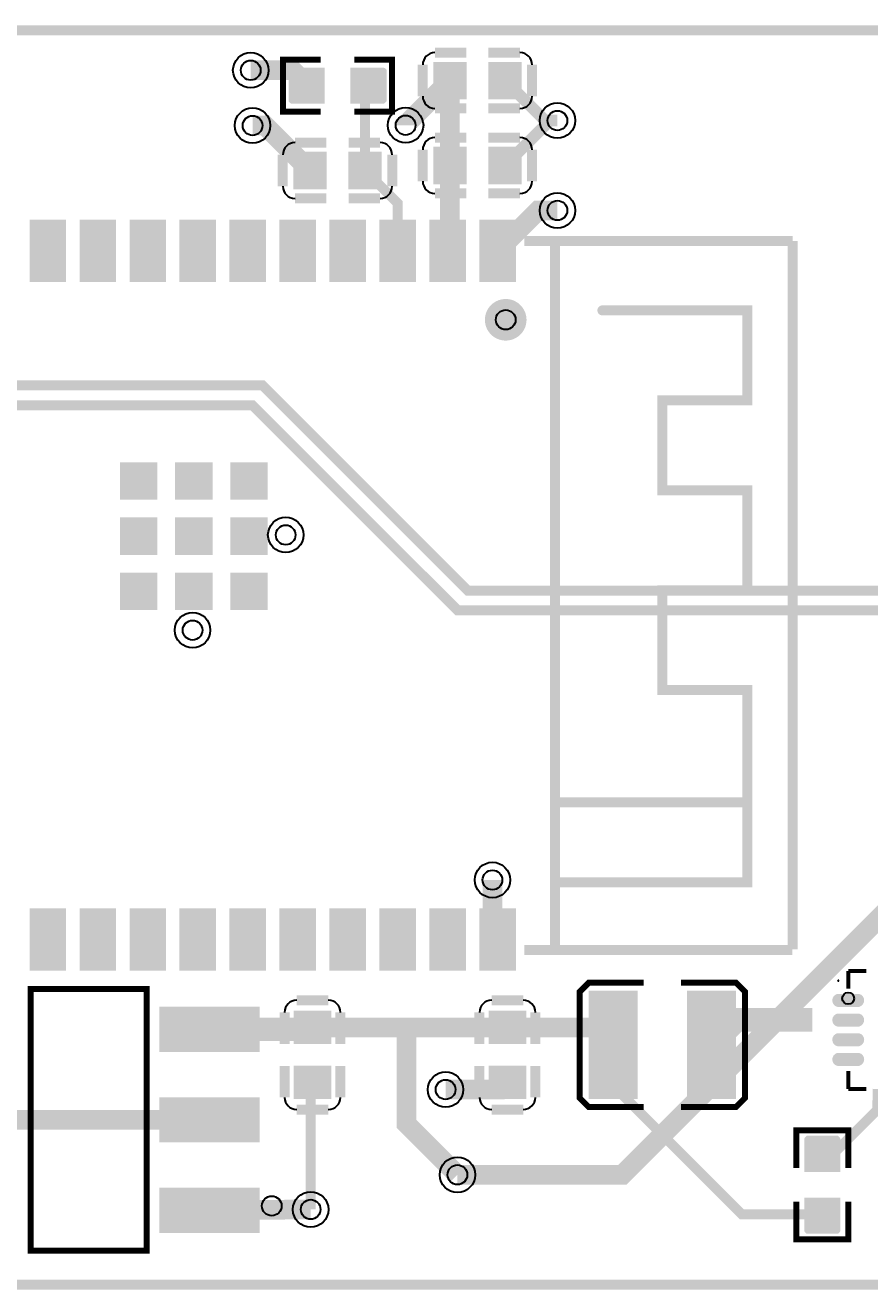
# Model space of a CAD drawing. Header units: millimetres. Extents: x -76.5 to 8, y -21.3 to 10.8.
# Drawn here: x -33.16 to -11.7, y -21.34 to 10.8 of the extents above; entities that cross this region are included whole.
import ezdxf

# ---------------------------------------------------------------- set-up
doc = ezdxf.new("R2010")
doc.units = ezdxf.units.MM
for name, color, linetype, true_color in [('BoardOutLine', 7, 'Continuous', 0xff00ff), ('BottomLayer', 7, 'Continuous', 0x0000ff), ('Document', 7, 'Continuous', 0xffffff), ('Hole', 7, 'Continuous', 0x222222), ('Multi-Layer', 7, 'Continuous', 0xc0c0c0), ('TopLayer', 7, 'Continuous', 0xff0000), ('TopPasteMaskLayer', 7, 'Continuous', 0x808080), ('TopSilkLayer', 7, 'Continuous', 0xffcc00), ('TopSolderMaskLayer', 7, 'Continuous', 0x800080)]:
    doc.layers.add(name, color=color, linetype=linetype, true_color=true_color)

msp = doc.modelspace()

# ---------------------------------------------------------------- hatches: boundary and pattern name
at = {"layer": 'Document'}
msp.add_hatch(color=256, dxfattribs=at).paths.add_polyline_path([(-14.685, 3.549), (-14.686, 3.566), (-14.689, 3.582), (-14.695, 3.598), (-14.702, 3.613), (-14.711, 3.626), (-14.722, 3.639), (-14.735, 3.65), (-14.748, 3.659), (-14.763, 3.666), (-14.779, 3.672), (-14.795, 3.675), (-14.812, 3.676), (-18.495, 3.676), (-18.512, 3.675), (-18.528, 3.672), (-18.544, 3.666), (-18.558, 3.659), (-18.572, 3.65), (-18.585, 3.639), (-18.596, 3.626), (-18.605, 3.613), (-18.612, 3.598), (-18.618, 3.582), (-18.621, 3.566), (-18.622, 3.549), (-18.621, 3.532), (-18.618, 3.516), (-18.612, 3.5), (-18.605, 3.486), (-18.596, 3.472), (-18.585, 3.459), (-18.572, 3.448), (-18.558, 3.439), (-18.544, 3.432), (-18.528, 3.426), (-18.512, 3.423), (-18.495, 3.422), (-14.939, 3.422), (-14.939, 1.39), (-16.971, 1.39), (-16.988, 1.389), (-17.004, 1.386), (-17.02, 1.38), (-17.034, 1.373), (-17.048, 1.364), (-17.061, 1.353), (-17.072, 1.34), (-17.081, 1.327), (-17.088, 1.312), (-17.094, 1.296), (-17.097, 1.28), (-17.098, 1.263), (-17.098, -1.023), (-17.097, -1.04), (-17.094, -1.056), (-17.088, -1.072), (-17.081, -1.086), (-17.072, -1.1), (-17.061, -1.113), (-17.048, -1.124), (-17.034, -1.133), (-17.02, -1.14), (-17.004, -1.146), (-16.988, -1.149), (-16.971, -1.15), (-14.939, -1.15), (-14.939, -3.436), (-16.971, -3.436), (-16.988, -3.437), (-17.004, -3.44), (-17.02, -3.446), (-17.034, -3.453), (-17.048, -3.462), (-17.061, -3.473), (-17.072, -3.486), (-17.081, -3.499), (-17.088, -3.514), (-17.094, -3.53), (-17.097, -3.546), (-17.098, -3.563), (-17.098, -6.103), (-17.097, -6.12), (-17.094, -6.136), (-17.088, -6.152), (-17.081, -6.166), (-17.072, -6.18), (-17.061, -6.193), (-17.048, -6.204), (-17.034, -6.213), (-17.02, -6.22), (-17.004, -6.226), (-16.988, -6.229), (-16.971, -6.23), (-14.939, -6.23), (-14.939, -8.752), (-14.939, -8.828), (-19.697, -8.828), (-19.713, -8.829), (-19.729, -8.832), (-19.745, -8.838), (-19.76, -8.845), (-19.774, -8.854), (-19.786, -8.865), (-19.797, -8.878), (-19.807, -8.892), (-19.814, -8.907), (-19.819, -8.922), (-19.822, -8.939), (-19.824, -8.955), (-19.822, -8.972), (-19.819, -8.988), (-19.814, -9.004), (-19.807, -9.019), (-19.797, -9.032), (-19.786, -9.045), (-19.774, -9.056), (-19.76, -9.065), (-19.745, -9.072), (-19.729, -9.078), (-19.713, -9.081), (-19.697, -9.082), (-14.939, -9.082), (-14.939, -10.86), (-19.697, -10.86), (-19.713, -10.861), (-19.729, -10.864), (-19.745, -10.87), (-19.76, -10.877), (-19.774, -10.886), (-19.786, -10.897), (-19.797, -10.91), (-19.807, -10.924), (-19.814, -10.939), (-19.819, -10.954), (-19.822, -10.971), (-19.824, -10.987), (-19.822, -11.004), (-19.819, -11.02), (-19.814, -11.036), (-19.807, -11.051), (-19.797, -11.064), (-19.786, -11.077), (-19.774, -11.088), (-19.76, -11.097), (-19.745, -11.104), (-19.729, -11.11), (-19.713, -11.113), (-19.697, -11.114), (-14.812, -11.114), (-14.795, -11.113), (-14.779, -11.11), (-14.763, -11.104), (-14.748, -11.097), (-14.735, -11.088), (-14.722, -11.077), (-14.711, -11.064), (-14.702, -11.051), (-14.695, -11.036), (-14.689, -11.02), (-14.686, -11.004), (-14.685, -10.987), (-14.685, -8.955), (-14.685, -8.752), (-14.685, -6.103), (-14.686, -6.086), (-14.689, -6.07), (-14.695, -6.054), (-14.702, -6.039), (-14.711, -6.026), (-14.722, -6.013), (-14.735, -6.002), (-14.748, -5.993), (-14.763, -5.986), (-14.779, -5.98), (-14.795, -5.977), (-14.812, -5.976), (-16.844, -5.976), (-16.844, -3.69), (-14.812, -3.69), (-14.795, -3.689), (-14.779, -3.686), (-14.763, -3.68), (-14.748, -3.673), (-14.735, -3.664), (-14.722, -3.653), (-14.711, -3.64), (-14.702, -3.626), (-14.695, -3.612), (-14.689, -3.596), (-14.686, -3.58), (-14.685, -3.563), (-14.685, -1.023), (-14.686, -1.006), (-14.689, -0.99), (-14.695, -0.974), (-14.702, -0.959), (-14.711, -0.946), (-14.722, -0.933), (-14.735, -0.922), (-14.748, -0.913), (-14.763, -0.906), (-14.779, -0.9), (-14.795, -0.897), (-14.812, -0.896), (-16.844, -0.896), (-16.844, 1.136), (-14.812, 1.136), (-14.795, 1.137), (-14.779, 1.14), (-14.763, 1.146), (-14.748, 1.153), (-14.735, 1.162), (-14.722, 1.173), (-14.711, 1.186), (-14.702, 1.2), (-14.695, 1.214), (-14.689, 1.23), (-14.686, 1.246), (-14.685, 1.263)])
at = {"layer": 'TopLayer'}
for points in [[(-25.576, 8.832), (-25.576, 9.696), (-26.382, 9.696), (-26.382, 8.832)], [(-24.876, 8.832), (-24.876, 9.696), (-24.069, 9.696), (-24.069, 8.832)], [(-21.97, 8.941), (-22.77, 8.941), (-22.77, 9.841), (-21.97, 9.841)], [(-20.57, 8.941), (-21.37, 8.941), (-21.37, 9.841), (-20.57, 9.841)], [(-26.326, 7.555), (-25.526, 7.555), (-25.526, 6.655), (-26.326, 6.655)], [(-24.926, 7.555), (-24.126, 7.555), (-24.126, 6.655), (-24.926, 6.655)], [(-22.77, 7.682), (-21.97, 7.682), (-21.97, 6.782), (-22.77, 6.782)], [(-21.37, 7.682), (-20.57, 7.682), (-20.57, 6.782), (-21.37, 6.782)], [(-32.137, 5.81), (-32.137, 4.31), (-33.037, 4.31), (-33.037, 5.81)], [(-30.867, 5.81), (-30.867, 4.31), (-31.767, 4.31), (-31.767, 5.81)], [(-29.597, 5.81), (-29.597, 4.31), (-30.497, 4.31), (-30.497, 5.81)], [(-28.327, 5.81), (-28.327, 4.31), (-29.227, 4.31), (-29.227, 5.81)], [(-27.057, 5.81), (-27.057, 4.31), (-27.957, 4.31), (-27.957, 5.81)], [(-25.787, 5.81), (-25.787, 4.31), (-26.687, 4.31), (-26.687, 5.81)], [(-24.517, 5.81), (-24.517, 4.31), (-25.417, 4.31), (-25.417, 5.81)], [(-23.247, 5.81), (-23.247, 4.31), (-24.147, 4.31), (-24.147, 5.81)], [(-21.977, 5.81), (-21.977, 4.31), (-22.877, 4.31), (-22.877, 5.81)], [(-20.707, 5.81), (-20.707, 4.31), (-21.607, 4.31), (-21.607, 5.81)], [(-30.727, -0.34), (-29.827, -0.34), (-29.827, -1.24), (-30.727, -1.24)], [(-29.327, -0.34), (-28.427, -0.34), (-28.427, -1.24), (-29.327, -1.24)], [(-27.927, -0.34), (-27.027, -0.34), (-27.027, -1.24), (-27.927, -1.24)], [(-30.727, -1.74), (-29.827, -1.74), (-29.827, -2.64), (-30.727, -2.64)], [(-29.327, -1.74), (-28.427, -1.74), (-28.427, -2.64), (-29.327, -2.64)], [(-27.927, -1.74), (-27.027, -1.74), (-27.027, -2.64), (-27.927, -2.64)], [(-30.727, -3.14), (-29.827, -3.14), (-29.827, -4.04), (-30.727, -4.04)], [(-29.327, -3.14), (-28.427, -3.14), (-28.427, -4.04), (-29.327, -4.04)], [(-27.927, -3.14), (-27.027, -3.14), (-27.027, -4.04), (-27.927, -4.04)], [(-33.037, -13.19), (-33.037, -11.69), (-32.137, -11.69), (-32.137, -13.19)], [(-31.767, -13.19), (-31.767, -11.69), (-30.867, -11.69), (-30.867, -13.19)], [(-30.497, -13.19), (-30.497, -11.69), (-29.597, -11.69), (-29.597, -13.19)], [(-29.227, -13.19), (-29.227, -11.69), (-28.327, -11.69), (-28.327, -13.19)], [(-27.957, -13.19), (-27.957, -11.69), (-27.057, -11.69), (-27.057, -13.19)], [(-26.687, -13.19), (-26.687, -11.69), (-25.787, -11.69), (-25.787, -13.19)], [(-25.417, -13.19), (-25.417, -11.69), (-24.517, -11.69), (-24.517, -13.19)], [(-24.147, -13.19), (-24.147, -11.69), (-23.247, -11.69), (-23.247, -13.19)], [(-22.877, -13.19), (-22.877, -11.69), (-21.977, -11.69), (-21.977, -13.19)], [(-21.607, -13.19), (-21.607, -11.69), (-20.707, -11.69), (-20.707, -13.19)], [(-17.621, -16.47), (-18.821, -16.47), (-18.821, -13.77), (-17.621, -13.77)], [(-15.121, -16.47), (-16.321, -16.47), (-16.321, -13.77), (-15.121, -13.77)], [(-12.508, -14.129, -0.785398), (-12.508, -13.849), (-11.988, -13.849, -0.785398), (-11.988, -14.129)], [(-29.729, -14.175), (-27.229, -14.175), (-27.229, -15.275), (-29.729, -15.275)], [(-26.311, -15.074), (-26.311, -14.274), (-25.411, -14.274), (-25.411, -15.074)], [(-21.358, -15.074), (-21.358, -14.274), (-20.458, -14.274), (-20.458, -15.074)], [(-12.508, -14.629, -0.785398), (-12.508, -14.349), (-11.988, -14.349, -0.785398), (-11.988, -14.629)], [(-12.508, -15.129, -0.785398), (-12.508, -14.849), (-11.988, -14.849, -0.785398), (-11.988, -15.129)], [(-12.508, -15.629, -0.785398), (-12.508, -15.349), (-11.988, -15.349, -0.785398), (-11.988, -15.629)], [(-26.311, -16.474), (-26.311, -15.674), (-25.411, -15.674), (-25.411, -16.474)], [(-21.358, -16.474), (-21.358, -15.674), (-20.458, -15.674), (-20.458, -16.474)], [(-29.729, -16.475), (-27.229, -16.475), (-27.229, -17.575), (-29.729, -17.575)], [(-12.475, -18.326), (-13.339, -18.326), (-13.339, -17.519), (-12.475, -17.519)], [(-29.729, -18.775), (-27.229, -18.775), (-27.229, -19.875), (-29.729, -19.875)], [(-12.475, -19.026), (-13.339, -19.026), (-13.339, -19.832), (-12.475, -19.832)]]:
    msp.add_hatch(color=256, dxfattribs=at).paths.add_polyline_path(points)
at = {"layer": 'TopPasteMaskLayer'}
for points in [[(-26.421, 8.814), (-25.621, 8.814), (-25.571, 8.864), (-25.571, 9.092), (-25.941, 9.092), (-25.941, 9.422), (-25.571, 9.422), (-25.571, 9.664), (-25.621, 9.714), (-26.421, 9.714), (-26.471, 9.664), (-26.471, 8.864)], [(-24.031, 9.714), (-24.831, 9.714), (-24.881, 9.664), (-24.881, 9.436), (-24.511, 9.436), (-24.511, 9.106), (-24.881, 9.106), (-24.881, 8.864), (-24.831, 8.814), (-24.031, 8.814), (-23.981, 8.864), (-23.981, 9.664)], [(-21.97, 8.941), (-22.77, 8.941), (-22.77, 9.841), (-21.97, 9.841)], [(-20.57, 8.941), (-21.37, 8.941), (-21.37, 9.841), (-20.57, 9.841)], [(-26.326, 7.555), (-25.526, 7.555), (-25.526, 6.655), (-26.326, 6.655)], [(-24.926, 7.555), (-24.126, 7.555), (-24.126, 6.655), (-24.926, 6.655)], [(-22.77, 7.682), (-21.97, 7.682), (-21.97, 6.782), (-22.77, 6.782)], [(-21.37, 7.682), (-20.57, 7.682), (-20.57, 6.782), (-21.37, 6.782)], [(-32.137, 5.81), (-32.137, 4.31), (-33.037, 4.31), (-33.037, 5.81)], [(-30.867, 5.81), (-30.867, 4.31), (-31.767, 4.31), (-31.767, 5.81)], [(-29.597, 5.81), (-29.597, 4.31), (-30.497, 4.31), (-30.497, 5.81)], [(-28.327, 5.81), (-28.327, 4.31), (-29.227, 4.31), (-29.227, 5.81)], [(-27.057, 5.81), (-27.057, 4.31), (-27.957, 4.31), (-27.957, 5.81)], [(-25.787, 5.81), (-25.787, 4.31), (-26.687, 4.31), (-26.687, 5.81)], [(-24.517, 5.81), (-24.517, 4.31), (-25.417, 4.31), (-25.417, 5.81)], [(-23.247, 5.81), (-23.247, 4.31), (-24.147, 4.31), (-24.147, 5.81)], [(-21.977, 5.81), (-21.977, 4.31), (-22.877, 4.31), (-22.877, 5.81)], [(-20.707, 5.81), (-20.707, 4.31), (-21.607, 4.31), (-21.607, 5.81)], [(-30.727, -0.34), (-29.827, -0.34), (-29.827, -1.24), (-30.727, -1.24)], [(-29.327, -0.34), (-28.427, -0.34), (-28.427, -1.24), (-29.327, -1.24)], [(-27.927, -0.34), (-27.027, -0.34), (-27.027, -1.24), (-27.927, -1.24)], [(-30.727, -1.74), (-29.827, -1.74), (-29.827, -2.64), (-30.727, -2.64)], [(-29.327, -1.74), (-28.427, -1.74), (-28.427, -2.64), (-29.327, -2.64)], [(-27.927, -1.74), (-27.027, -1.74), (-27.027, -2.64), (-27.927, -2.64)], [(-30.727, -3.14), (-29.827, -3.14), (-29.827, -4.04), (-30.727, -4.04)], [(-29.327, -3.14), (-28.427, -3.14), (-28.427, -4.04), (-29.327, -4.04)], [(-27.927, -3.14), (-27.027, -3.14), (-27.027, -4.04), (-27.927, -4.04)], [(-33.037, -13.19), (-33.037, -11.69), (-32.137, -11.69), (-32.137, -13.19)], [(-31.767, -13.19), (-31.767, -11.69), (-30.867, -11.69), (-30.867, -13.19)], [(-30.497, -13.19), (-30.497, -11.69), (-29.597, -11.69), (-29.597, -13.19)], [(-29.227, -13.19), (-29.227, -11.69), (-28.327, -11.69), (-28.327, -13.19)], [(-27.957, -13.19), (-27.957, -11.69), (-27.057, -11.69), (-27.057, -13.19)], [(-26.687, -13.19), (-26.687, -11.69), (-25.787, -11.69), (-25.787, -13.19)], [(-25.417, -13.19), (-25.417, -11.69), (-24.517, -11.69), (-24.517, -13.19)], [(-24.147, -13.19), (-24.147, -11.69), (-23.247, -11.69), (-23.247, -13.19)], [(-22.877, -13.19), (-22.877, -11.69), (-21.977, -11.69), (-21.977, -13.19)], [(-21.607, -13.19), (-21.607, -11.69), (-20.707, -11.69), (-20.707, -13.19)], [(-17.621, -16.47), (-18.821, -16.47), (-18.821, -13.77), (-17.621, -13.77)], [(-15.121, -16.47), (-16.321, -16.47), (-16.321, -13.77), (-15.121, -13.77)], [(-12.508, -14.13), (-12.525, -14.129), (-12.542, -14.125), (-12.559, -14.119), (-12.574, -14.112), (-12.589, -14.102), (-12.602, -14.091), (-12.614, -14.078), (-12.624, -14.064), (-12.633, -14.049), (-12.639, -14.033), (-12.643, -14.016), (-12.646, -13.999), (-12.646, -13.981), (-12.643, -13.964), (-12.639, -13.947), (-12.633, -13.931), (-12.624, -13.915), (-12.614, -13.901), (-12.602, -13.888), (-12.589, -13.877), (-12.574, -13.868), (-12.559, -13.86), (-12.542, -13.855), (-12.525, -13.851), (-12.508, -13.85), (-11.988, -13.85), (-11.97, -13.851), (-11.953, -13.855), (-11.937, -13.86), (-11.921, -13.868), (-11.906, -13.877), (-11.893, -13.888), (-11.881, -13.901), (-11.871, -13.915), (-11.863, -13.931), (-11.856, -13.947), (-11.852, -13.964), (-11.85, -13.981), (-11.85, -13.999), (-11.852, -14.016), (-11.856, -14.033), (-11.863, -14.049), (-11.871, -14.064), (-11.881, -14.078), (-11.893, -14.091), (-11.906, -14.102), (-11.921, -14.112), (-11.937, -14.119), (-11.953, -14.125), (-11.97, -14.129), (-11.988, -14.13)], [(-29.729, -14.175), (-27.229, -14.175), (-27.229, -15.275), (-29.729, -15.275)], [(-26.311, -15.074), (-26.311, -14.274), (-25.411, -14.274), (-25.411, -15.074)], [(-21.358, -15.074), (-21.358, -14.274), (-20.458, -14.274), (-20.458, -15.074)], [(-12.508, -14.63), (-12.525, -14.629), (-12.542, -14.625), (-12.559, -14.62), (-12.574, -14.612), (-12.589, -14.603), (-12.602, -14.592), (-12.614, -14.579), (-12.624, -14.565), (-12.633, -14.549), (-12.639, -14.533), (-12.643, -14.516), (-12.646, -14.499), (-12.646, -14.481), (-12.643, -14.464), (-12.639, -14.447), (-12.633, -14.431), (-12.624, -14.416), (-12.614, -14.402), (-12.602, -14.389), (-12.589, -14.378), (-12.574, -14.368), (-12.559, -14.361), (-12.542, -14.355), (-12.525, -14.352), (-12.508, -14.35), (-11.988, -14.35), (-11.97, -14.352), (-11.953, -14.355), (-11.937, -14.361), (-11.921, -14.368), (-11.906, -14.378), (-11.893, -14.389), (-11.881, -14.402), (-11.871, -14.416), (-11.863, -14.431), (-11.856, -14.447), (-11.852, -14.464), (-11.85, -14.481), (-11.85, -14.499), (-11.852, -14.516), (-11.856, -14.533), (-11.863, -14.549), (-11.871, -14.565), (-11.881, -14.579), (-11.893, -14.592), (-11.906, -14.603), (-11.921, -14.612), (-11.937, -14.62), (-11.953, -14.625), (-11.97, -14.629), (-11.988, -14.63)], [(-12.508, -15.128), (-12.525, -15.127), (-12.541, -15.124), (-12.557, -15.119), (-12.573, -15.112), (-12.587, -15.103), (-12.601, -15.093), (-12.613, -15.081), (-12.623, -15.068), (-12.632, -15.053), (-12.639, -15.038), (-12.644, -15.022), (-12.647, -15.005), (-12.648, -14.988), (-12.647, -14.971), (-12.644, -14.955), (-12.639, -14.938), (-12.632, -14.923), (-12.623, -14.909), (-12.613, -14.895), (-12.601, -14.883), (-12.587, -14.873), (-12.573, -14.864), (-12.557, -14.857), (-12.541, -14.852), (-12.525, -14.849), (-12.508, -14.848), (-11.988, -14.848), (-11.971, -14.849), (-11.954, -14.852), (-11.938, -14.857), (-11.923, -14.864), (-11.908, -14.873), (-11.895, -14.883), (-11.883, -14.895), (-11.873, -14.909), (-11.864, -14.923), (-11.857, -14.938), (-11.852, -14.955), (-11.849, -14.971), (-11.848, -14.988), (-11.849, -15.005), (-11.852, -15.022), (-11.857, -15.038), (-11.864, -15.053), (-11.873, -15.068), (-11.883, -15.081), (-11.895, -15.093), (-11.908, -15.103), (-11.923, -15.112), (-11.938, -15.119), (-11.954, -15.124), (-11.971, -15.127), (-11.988, -15.128)], [(-12.508, -15.628), (-12.525, -15.627), (-12.541, -15.624), (-12.557, -15.619), (-12.573, -15.612), (-12.587, -15.604), (-12.601, -15.593), (-12.613, -15.581), (-12.623, -15.568), (-12.632, -15.553), (-12.639, -15.538), (-12.644, -15.522), (-12.647, -15.505), (-12.648, -15.488), (-12.647, -15.472), (-12.644, -15.455), (-12.639, -15.439), (-12.632, -15.423), (-12.623, -15.409), (-12.613, -15.396), (-12.601, -15.384), (-12.587, -15.373), (-12.573, -15.364), (-12.557, -15.357), (-12.541, -15.352), (-12.525, -15.349), (-12.508, -15.348), (-11.988, -15.348), (-11.971, -15.349), (-11.954, -15.352), (-11.938, -15.357), (-11.923, -15.364), (-11.908, -15.373), (-11.895, -15.384), (-11.883, -15.396), (-11.873, -15.409), (-11.864, -15.423), (-11.857, -15.439), (-11.852, -15.455), (-11.849, -15.472), (-11.848, -15.488), (-11.849, -15.505), (-11.852, -15.522), (-11.857, -15.538), (-11.864, -15.553), (-11.873, -15.568), (-11.883, -15.581), (-11.895, -15.593), (-11.908, -15.604), (-11.923, -15.612), (-11.938, -15.619), (-11.954, -15.624), (-11.971, -15.627), (-11.988, -15.628)], [(-26.311, -16.474), (-26.311, -15.674), (-25.411, -15.674), (-25.411, -16.474)], [(-21.358, -16.474), (-21.358, -15.674), (-20.458, -15.674), (-20.458, -16.474)], [(-29.729, -16.475), (-27.229, -16.475), (-27.229, -17.575), (-29.729, -17.575)], [(-13.357, -17.481), (-13.357, -18.281), (-13.307, -18.331), (-13.079, -18.331), (-13.079, -17.961), (-12.749, -17.961), (-12.749, -18.331), (-12.507, -18.331), (-12.457, -18.281), (-12.457, -17.481), (-12.507, -17.431), (-13.307, -17.431)], [(-29.729, -18.775), (-27.229, -18.775), (-27.229, -19.875), (-29.729, -19.875)], [(-12.457, -19.871), (-12.457, -19.071), (-12.507, -19.021), (-12.735, -19.021), (-12.735, -19.391), (-13.065, -19.391), (-13.065, -19.021), (-13.307, -19.021), (-13.357, -19.071), (-13.357, -19.871), (-13.307, -19.921), (-12.507, -19.921)]]:
    msp.add_hatch(color=256, dxfattribs=at).paths.add_polyline_path(points)
at = {"layer": 'TopSilkLayer'}
msp.add_hatch(color=256, dxfattribs=at).paths.add_polyline_path([(-20.952, 3.839), (-20.919, 3.838), (-20.886, 3.834), (-20.853, 3.829), (-20.82, 3.822), (-20.789, 3.813), (-20.757, 3.802), (-20.727, 3.788), (-20.697, 3.773), (-20.669, 3.756), (-20.641, 3.738), (-20.615, 3.717), (-20.59, 3.695), (-20.567, 3.672), (-20.545, 3.647), (-20.524, 3.621), (-20.506, 3.593), (-20.489, 3.565), (-20.474, 3.535), (-20.46, 3.505), (-20.449, 3.473), (-20.44, 3.442), (-20.433, 3.409), (-20.428, 3.376), (-20.424, 3.343), (-20.423, 3.31), (-20.424, 3.277), (-20.428, 3.244), (-20.433, 3.211), (-20.44, 3.179), (-20.449, 3.147), (-20.46, 3.115), (-20.474, 3.085), (-20.489, 3.055), (-20.506, 3.027), (-20.524, 2.999), (-20.545, 2.973), (-20.567, 2.948), (-20.59, 2.925), (-20.615, 2.903), (-20.641, 2.882), (-20.669, 2.864), (-20.697, 2.847), (-20.727, 2.832), (-20.757, 2.819), (-20.789, 2.807), (-20.82, 2.798), (-20.853, 2.791), (-20.886, 2.786), (-20.919, 2.783), (-20.952, 2.781), (-20.985, 2.783), (-21.018, 2.786), (-21.051, 2.791), (-21.083, 2.798), (-21.115, 2.807), (-21.147, 2.819), (-21.177, 2.832), (-21.207, 2.847), (-21.235, 2.864), (-21.263, 2.882), (-21.289, 2.903), (-21.314, 2.925), (-21.337, 2.948), (-21.359, 2.973), (-21.38, 2.999), (-21.398, 3.027), (-21.415, 3.055), (-21.43, 3.085), (-21.443, 3.115), (-21.455, 3.147), (-21.464, 3.179), (-21.471, 3.211), (-21.476, 3.244), (-21.479, 3.277), (-21.481, 3.31), (-21.479, 3.343), (-21.476, 3.376), (-21.471, 3.409), (-21.464, 3.442), (-21.455, 3.473), (-21.443, 3.505), (-21.43, 3.535), (-21.415, 3.565), (-21.398, 3.593), (-21.38, 3.621), (-21.359, 3.647), (-21.337, 3.672), (-21.314, 3.695), (-21.289, 3.717), (-21.263, 3.738), (-21.235, 3.756), (-21.207, 3.773), (-21.177, 3.788), (-21.147, 3.802), (-21.115, 3.813), (-21.083, 3.822), (-21.051, 3.829), (-21.018, 3.834), (-20.985, 3.838), (-20.952, 3.839)])
at = {"layer": 'TopSolderMaskLayer'}
for points in [[(-25.551, 8.807), (-25.551, 9.721), (-26.408, 9.721), (-26.408, 8.807)], [(-24.901, 8.807), (-24.901, 9.721), (-24.044, 9.721), (-24.044, 8.807)], [(-21.945, 8.916), (-22.795, 8.916), (-22.795, 9.866), (-21.945, 9.866)], [(-20.545, 8.916), (-21.395, 8.916), (-21.395, 9.866), (-20.545, 9.866)], [(-26.351, 7.58), (-25.501, 7.58), (-25.501, 6.63), (-26.351, 6.63)], [(-24.951, 7.58), (-24.101, 7.58), (-24.101, 6.63), (-24.951, 6.63)], [(-22.795, 7.707), (-21.945, 7.707), (-21.945, 6.757), (-22.795, 6.757)], [(-21.395, 7.707), (-20.545, 7.707), (-20.545, 6.757), (-21.395, 6.757)], [(-32.122, 5.852), (-32.122, 4.268), (-33.052, 4.268), (-33.052, 5.852)], [(-30.852, 5.852), (-30.852, 4.268), (-31.782, 4.268), (-31.782, 5.852)], [(-29.582, 5.852), (-29.582, 4.268), (-30.512, 4.268), (-30.512, 5.852)], [(-28.312, 5.852), (-28.312, 4.268), (-29.242, 4.268), (-29.242, 5.852)], [(-27.042, 5.852), (-27.042, 4.268), (-27.972, 4.268), (-27.972, 5.852)], [(-25.772, 5.852), (-25.772, 4.268), (-26.702, 4.268), (-26.702, 5.852)], [(-24.502, 5.852), (-24.502, 4.268), (-25.432, 4.268), (-25.432, 5.852)], [(-23.232, 5.852), (-23.232, 4.268), (-24.162, 4.268), (-24.162, 5.852)], [(-21.962, 5.852), (-21.962, 4.268), (-22.892, 4.268), (-22.892, 5.852)], [(-20.692, 5.852), (-20.692, 4.268), (-21.622, 4.268), (-21.622, 5.852)], [(-30.753, -0.314), (-29.802, -0.314), (-29.802, -1.265), (-30.753, -1.265)], [(-29.353, -0.314), (-28.402, -0.314), (-28.402, -1.265), (-29.353, -1.265)], [(-27.952, -0.314), (-27.002, -0.314), (-27.002, -1.265), (-27.952, -1.265)], [(-30.753, -1.714), (-29.802, -1.714), (-29.802, -2.665), (-30.753, -2.665)], [(-29.353, -1.714), (-28.402, -1.714), (-28.402, -2.665), (-29.353, -2.665)], [(-27.952, -1.714), (-27.002, -1.714), (-27.002, -2.665), (-27.952, -2.665)], [(-30.753, -3.114), (-29.802, -3.114), (-29.802, -4.065), (-30.753, -4.065)], [(-29.353, -3.114), (-28.402, -3.114), (-28.402, -4.065), (-29.353, -4.065)], [(-27.952, -3.114), (-27.002, -3.114), (-27.002, -4.065), (-27.952, -4.065)], [(-33.052, -13.232), (-33.052, -11.648), (-32.122, -11.648), (-32.122, -13.232)], [(-31.782, -13.232), (-31.782, -11.648), (-30.852, -11.648), (-30.852, -13.232)], [(-30.512, -13.232), (-30.512, -11.648), (-29.582, -11.648), (-29.582, -13.232)], [(-29.242, -13.232), (-29.242, -11.648), (-28.312, -11.648), (-28.312, -13.232)], [(-27.972, -13.232), (-27.972, -11.648), (-27.042, -11.648), (-27.042, -13.232)], [(-26.702, -13.232), (-26.702, -11.648), (-25.772, -11.648), (-25.772, -13.232)], [(-25.432, -13.232), (-25.432, -11.648), (-24.502, -11.648), (-24.502, -13.232)], [(-24.162, -13.232), (-24.162, -11.648), (-23.232, -11.648), (-23.232, -13.232)], [(-22.892, -13.232), (-22.892, -11.648), (-21.962, -11.648), (-21.962, -13.232)], [(-21.622, -13.232), (-21.622, -11.648), (-20.692, -11.648), (-20.692, -13.232)], [(-17.596, -16.495), (-18.846, -16.495), (-18.846, -13.745), (-17.596, -13.745)], [(-15.096, -16.495), (-16.346, -16.495), (-16.346, -13.745), (-15.096, -13.745)], [(-12.524, -14.154, -0.785398), (-12.524, -13.824), (-11.972, -13.824, -0.785398), (-11.972, -14.154)], [(-29.754, -14.15), (-27.204, -14.15), (-27.204, -15.3), (-29.754, -15.3)], [(-26.34, -15.097), (-26.34, -14.251), (-25.382, -14.251), (-25.382, -15.097)], [(-21.387, -15.097), (-21.387, -14.251), (-20.429, -14.251), (-20.429, -15.097)], [(-12.524, -14.654, -0.785398), (-12.524, -14.324), (-11.972, -14.324, -0.785398), (-11.972, -14.654)], [(-12.524, -15.154, -0.785398), (-12.524, -14.824), (-11.972, -14.824, -0.785398), (-11.972, -15.154)], [(-12.524, -15.654, -0.785398), (-12.524, -15.324), (-11.972, -15.324, -0.785398), (-11.972, -15.654)], [(-26.34, -16.497), (-26.34, -15.651), (-25.382, -15.651), (-25.382, -16.497)], [(-21.387, -16.497), (-21.387, -15.651), (-20.429, -15.651), (-20.429, -16.497)], [(-29.754, -16.45), (-27.204, -16.45), (-27.204, -17.6), (-29.754, -17.6)], [(-12.448, -18.35), (-13.366, -18.35), (-13.366, -17.496), (-12.448, -17.496)], [(-29.754, -18.75), (-27.204, -18.75), (-27.204, -19.9), (-29.754, -19.9)], [(-12.448, -19.002), (-13.366, -19.002), (-13.366, -19.856), (-12.448, -19.856)]]:
    msp.add_hatch(color=256, dxfattribs=at).paths.add_polyline_path(points)

# ---------------------------------------------------------------- linework, layer by layer
at = {"layer": 'BoardOutLine', "const_width": 0.254}
msp.add_lwpolyline([(-68.264, 10.669), (7.736, 10.669), (7.736, -2.382), (7.736, -21.216), (-68.279, -21.216), (-68.279, 10.661)], dxfattribs=at)
at = {"layer": 'BottomLayer', "const_width": 0.5}
msp.add_lwpolyline([(-10.113, -11.31), (-10.875, -11.31), (-17.987, -18.422), (-22.178, -18.422)], dxfattribs=at)
at = {"layer": 'Document'}
for centre, radius in [((-20.952, 3.31), 0.25), ((-12.248, -13.939), 0.15), ((-26.897, -19.213), 0.25)]:
    msp.add_circle(centre, radius, dxfattribs=at)
at = {"layer": 'Hole'}
for centre in [(-27.432, 9.652), (-27.385, 8.248), (-23.495, 8.255), (-19.638, 8.375), (-19.638, 6.089), (-26.543, -2.159), (-28.909, -4.579), (-21.289, -10.929), (-22.479, -16.256), (-22.178, -18.422), (-25.908, -19.304)]:
    msp.add_circle(centre, 0.25, dxfattribs=at)
at = {"layer": 'Multi-Layer'}
for centre in [(-27.432, 9.652), (-27.385, 8.248), (-23.495, 8.255), (-19.638, 8.375), (-19.638, 6.089), (-26.543, -2.159), (-28.909, -4.579), (-21.289, -10.929), (-22.479, -16.256), (-22.178, -18.422), (-25.908, -19.304)]:
    msp.add_circle(centre, 0.45, dxfattribs=at)
at = {"layer": 'TopLayer'}
for points, const_width in [([(-25.979, 9.264), (-26.367, 9.652), (-27.432, 9.652)], 0.5), ([(-24.473, 9.264), (-24.526, 9.211), (-24.526, 7.105)], 0.254), ([(-22.37, 9.391), (-23.495, 8.266), (-23.495, 8.255)], 0.5), ([(-22.37, 7.232), (-22.37, 9.391)], 0.5), ([(-20.97, 9.391), (-19.954, 8.375), (-19.638, 8.375)], 0.3), ([(-25.926, 7.105), (-27.069, 8.248), (-27.385, 8.248)], 0.5), ([(-20.97, 7.232), (-19.827, 8.375), (-19.638, 8.375)], 0.3), ([(-22.427, 5.06), (-22.37, 5.117), (-22.37, 7.232)], 0.5), ([(-23.697, 5.06), (-23.697, 6.276), (-24.526, 7.105)], 0.254), ([(-21.157, 5.06), (-20.128, 6.089), (-19.638, 6.089)], 0.5), ([(-0.55, -3.576), (-21.911, -3.576), (-27.131, 1.644), (-34.243, 1.644)], 0.254), ([(-0.55, -4.076), (-22.173, -4.076), (-27.385, 1.136), (-34.243, 1.136), (-34.243, 1.136)], 0.254), ([(-21.157, -12.44), (-21.289, -12.308), (-21.289, -10.929)], 0.5), ([(-25.861, -14.674), (-25.912, -14.725), (-28.479, -14.725)], 0.6), ([(-20.908, -14.674), (-25.861, -14.674)], 0.5), ([(-22.178, -18.422), (-23.476, -17.124), (-23.476, -14.674)], 0.5), ([(-18.221, -15.12), (-18.667, -14.674), (-20.908, -14.674)], 0.5), ([(-15.721, -15.12), (-15.086, -14.485), (-13.161, -14.485)], 0.6), ([(-12.907, -19.429), (-14.948, -19.429), (-18.221, -16.156), (-18.221, -15.12)], 0.254), ([(-25.861, -16.074), (-25.908, -16.121), (-25.908, -19.304)], 0.254), ([(-20.908, -16.074), (-21.09, -16.256), (-22.479, -16.256)], 0.5), ([(-11.497, -16.24), (-11.51, -16.771), (-12.661, -17.922), (-12.907, -17.922)], 0.254), ([(-28.479, -17.025), (-34.419, -17.025)], 0.5), ([(-28.48, -19.324), (-25.909, -19.303)], 0.5)]:
    msp.add_lwpolyline(points, dxfattribs=dict(at, const_width=const_width))
at = {"layer": 'TopSilkLayer'}
for points, const_width in [([(-25.652, 8.603), (-26.611, 8.603), (-26.611, 9.925), (-25.652, 9.925)], 0.152), ([(-24.8, 8.603), (-23.841, 8.603), (-23.841, 9.925), (-24.8, 9.925)], 0.152), ([(-21.95, 10.101), (-22.75, 10.101)], 0.254), ([(-21.39, 10.101), (-20.59, 10.101)], 0.254), ([(-23.06, 8.991), (-23.06, 9.791)], 0.254), ([(-20.28, 9.791), (-20.28, 8.991)], 0.254), ([(-21.95, 8.681), (-22.75, 8.681)], 0.254), ([(-21.39, 8.681), (-20.59, 8.681)], 0.254), ([(-21.95, 7.942), (-22.75, 7.942)], 0.254), ([(-21.39, 7.942), (-20.59, 7.942)], 0.254), ([(-25.506, 7.815), (-26.306, 7.815)], 0.254), ([(-24.946, 7.815), (-24.146, 7.815)], 0.254), ([(-23.06, 6.832), (-23.06, 7.632)], 0.254), ([(-20.28, 7.632), (-20.28, 6.832)], 0.254), ([(-26.616, 6.705), (-26.616, 7.505)], 0.254), ([(-23.836, 7.505), (-23.836, 6.705)], 0.254), ([(-25.506, 6.396), (-26.306, 6.396)], 0.254), ([(-24.946, 6.395), (-24.146, 6.395)], 0.254), ([(-21.95, 6.523), (-22.75, 6.523)], 0.254), ([(-21.39, 6.522), (-20.59, 6.522)], 0.254), ([(-13.657, 5.31), (-20.476, 5.31)], 0.254), ([(-19.697, 5.31), (-19.697, -12.707)], 0.254), ([(-13.657, -12.69), (-13.657, 5.31)], 0.254), ([(-19.697, -8.955), (-14.812, -8.955), (-14.812, -6.103), (-16.971, -6.103), (-16.971, -3.563), (-14.812, -3.563), (-14.812, -1.023), (-16.971, -1.023), (-16.971, 1.263), (-14.812, 1.263), (-14.812, 3.549), (-18.495, 3.549)], 0.254), ([(-19.697, -10.987), (-14.812, -10.987), (-14.812, -8.752)], 0.254), ([(-20.476, -12.707), (-13.669, -12.707)], 0.254), ([(-17.447, -16.699), (-18.842, -16.699), (-19.071, -16.47), (-19.071, -13.77), (-18.842, -13.541), (-17.447, -13.541)], 0.152), ([(-16.495, -13.541), (-15.099, -13.541), (-14.871, -13.77), (-14.871, -16.47), (-15.099, -16.699), (-16.495, -16.699)], 0.152), ([(-12.248, -13.239), (-12.248, -13.695)], 0.102), ([(-11.792, -13.239), (-12.248, -13.239)], 0.102), ([(-26.261, -13.984), (-25.461, -13.984)], 0.254), ([(-21.308, -13.984), (-20.508, -13.984)], 0.254), ([(-26.571, -15.094), (-26.571, -14.294)], 0.254), ([(-25.151, -15.094), (-25.151, -14.294)], 0.254), ([(-21.618, -15.094), (-21.618, -14.294)], 0.254), ([(-20.198, -15.094), (-20.198, -14.294)], 0.254), ([(-26.571, -15.654), (-26.571, -16.454)], 0.254), ([(-25.151, -15.654), (-25.151, -16.454)], 0.254), ([(-21.618, -15.654), (-21.618, -16.454)], 0.254), ([(-20.198, -15.654), (-20.198, -16.454)], 0.254), ([(-12.248, -15.783), (-12.248, -16.239)], 0.102), ([(-12.248, -16.239), (-11.792, -16.239)], 0.102), ([(-25.461, -16.764), (-26.261, -16.764)], 0.254), ([(-20.508, -16.764), (-21.308, -16.764)], 0.254), ([(-12.246, -18.25), (-12.246, -17.291), (-13.568, -17.291), (-13.568, -18.25)], 0.152), ([(-12.246, -19.102), (-12.246, -20.061), (-13.568, -20.061), (-13.568, -19.102)], 0.152)]:
    msp.add_lwpolyline(points, dxfattribs=dict(at, const_width=const_width))
at = {"layer": 'TopSilkLayer', "const_width": 0.152}
msp.add_lwpolyline([(-33.02, -20.351), (-33.02, -13.699), (-30.078, -13.699), (-30.078, -20.351), (-33.02, -20.351)], close=True, dxfattribs=at)
at = {"layer": 'TopSilkLayer'}
for centre, radius, start, end in [((-22.75, 9.791), 0.31, 90, 180), ((-20.59, 9.791), 0.31, 360, 90), ((-22.75, 8.991), 0.31, 179.9953, 270), ((-20.59, 8.991), 0.31, 270, 0.0094), ((-26.306, 7.505), 0.31, 90, 180.0094), ((-24.146, 7.505), 0.31, 359.9953, 90), ((-22.75, 7.632), 0.31, 90, 180.0094), ((-20.59, 7.632), 0.31, 359.9953, 90), ((-22.75, 6.832), 0.31, 180, 270), ((-20.59, 6.832), 0.31, 270, 0), ((-26.306, 6.705), 0.31, 180, 270), ((-24.146, 6.705), 0.31, 270, 0), ((-12.498, -13.489), 0.01, 7.2907, 352.7093), ((-26.261, -14.294), 0.31, 90, 180), ((-25.461, -14.294), 0.31, 0, 90), ((-21.308, -14.294), 0.31, 90, 180), ((-20.508, -14.294), 0.31, 0, 90), ((-26.261, -16.454), 0.31, 180.0047, 270), ((-25.461, -16.454), 0.31, 270, 359.9953), ((-21.308, -16.454), 0.31, 180.0047, 270), ((-20.508, -16.454), 0.31, 270, 359.9953)]:
    msp.add_arc(centre, radius, start, end, dxfattribs=at)

doc.saveas('drawing.dxf')
